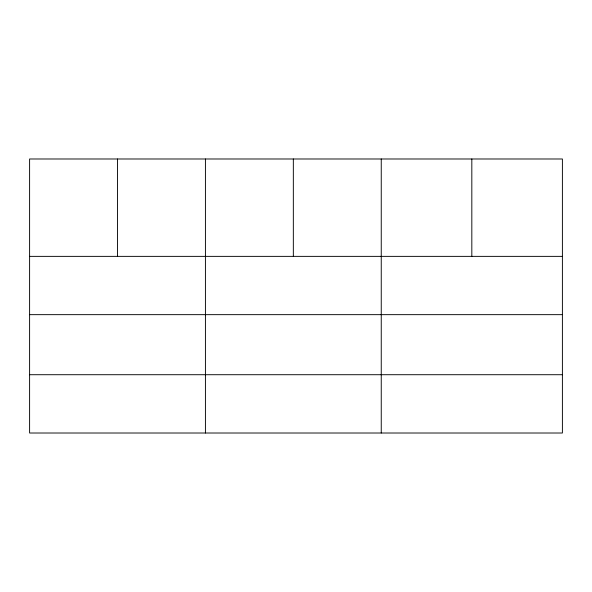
<?xml version="1.0" encoding="UTF-8"?>
<svg xmlns="http://www.w3.org/2000/svg" width="592" height="592" viewBox="0 0 592 592"><rect width="100%" height="100%" fill="white"/><g stroke="black" fill="none" stroke-linecap="round" stroke-linejoin="round"><path stroke-width="0.89" d="M562.4 314.655L562.4 158.989L29.6 158.989L29.6 433.011L562.4 433.011L562.4 314.655L29.6 314.655M29.6 256.366L562.4 256.366M29.6 374.714L562.4 374.714M471.824 158.989L471.824 256.366M381.248 158.989L381.248 433.011M293.336 158.989L293.336 256.366M205.424 158.989L205.424 433.011M117.512 158.989L117.512 256.366"/></g></svg>
